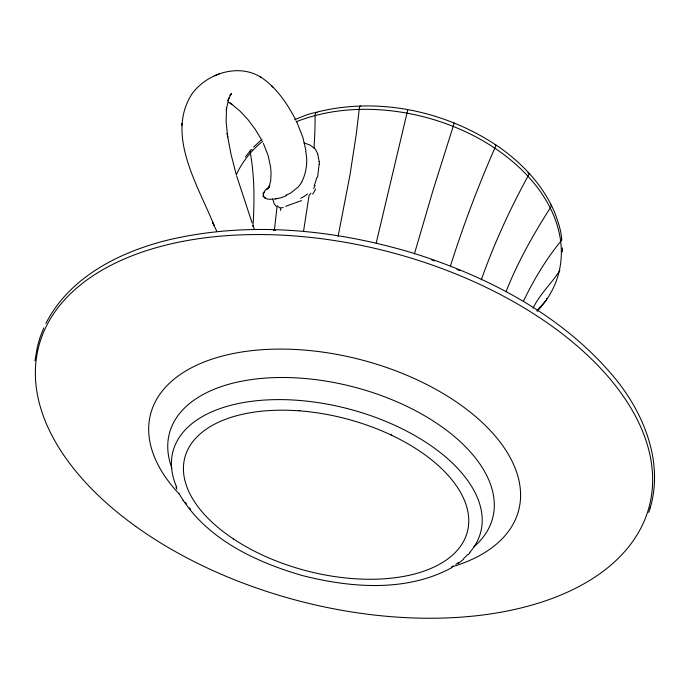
<?xml version="1.0" encoding="UTF-8"?>
<svg xmlns="http://www.w3.org/2000/svg" width="689" height="689" viewBox="0 0 689 689"><rect width="100%" height="100%" fill="white"/><g stroke="black" fill="none" stroke-linecap="round" stroke-linejoin="round"><path stroke-width="1.03" d="M296.192 121.789A168.357 116.863 14.7 0 1 315.054 115.58L315.596 112.428C378.39 96.21 447.669 111.273 500.541 148.118C523.967 164.938 544.482 187.081 555.308 214.124C558.305 222.495 561.423 231.332 561.681 240.22C546.213 258.754 533.889 279.674 523.33 301.334M216.647 230.987L212.531 222.263L214.176 225.656C198.553 186.331 165.127 134.648 192.248 93.523C207.527 73.008 238.962 63.069 261.458 77.556C276.857 87.977 287.511 103.979 295.917 120.265M181.784 125.295L181.827 123.469L181.793 124.855M319.136 164.275L317.569 177.306M252.932 226.698C254.542 202.17 254.629 177.357 250.391 153.07C249.892 151.658 250.296 149.573 252.148 149.625M274.403 230.221L276.969 207.225L274.17 203.823L272.629 198.725M34.993 360.812L37.37 346.825M303.487 231.65L309.077 195.409L310.92 193.17M338.084 236.396L349.969 175.032L356.359 133.623L359.434 107.45L360.132 105.968L360.786 106.339M376.194 243.079L407.733 109.956M648.754 512.409C665.083 465.29 644.689 413.951 614.244 377.383C563.214 316.173 490.025 277.572 415.088 253.716C335.724 229.497 249.737 220.73 168.34 239.953C119.8 251.855 69.468 277.064 45.896 323.425M37.568 346.059L40.238 336.878L43.786 327.861M650.183 507.888L650.39 507.121M414.399 253.94L433.002 190.405L454.258 123.004L453.526 123.632M450.511 265.816C463.447 224.829 478.777 184.488 496.089 145.25L495.081 144.828M481.292 279.855C494.211 243.165 510.721 207.51 529.367 173.619L527.903 172.81M506.027 291.714C517.913 261.441 534.276 232.779 551.665 205.761L550.744 204.805M315.071 185.574L313.702 188.588M301.713 182.129C306.329 172.818 308.026 161.553 305.64 151.382M231.134 93.747L227.921 100.628L228.912 97.855L226.311 109.672L226.543 107.562L226.13 121.764L227.723 137.232L227.172 133.382L227.43 135.251M533.053 308.19C539.642 294.22 552.044 282.99 559.873 270.433M230.178 95.383L231.607 93.566L229.954 95.271M245.473 156.851L250.744 150.142M537.041 310.558L546.282 300.232L546.816 298.32M468.529 554.361L469.976 552.716M253.621 147.05L261.923 139.333M263.327 143.286L268.159 155.628L270.596 166.971L271.07 173.439L270.665 180.819L269.003 187.107L269.726 185.47L267.806 188.881L269.253 187.21C260.735 191.645 261.493 200.611 272.207 199.147M268.279 188.063L266.428 189.656M463.731 559.08L458.28 563.447M452.208 567.435C406.656 592.385 351.166 587.924 302.488 575.582C254.844 561.862 204.891 538.178 179.097 493.677M285.754 206.312L294.298 203.195M301.524 200.568L295.064 202.954M294.737 119.541C301.98 116.958 309.576 112.936 317.138 112.471M286.719 195.538L281.103 197.752L273.783 199.087M214.331 75.859L216.665 74.912M216.897 74.808L219.214 73.878M283.162 207.432L280.32 208.199M275.419 198.906L277.753 198.475M298.776 410.532L299.965 410.549M304.09 143.036L309.516 144.776L314.012 147.937L314.399 141.503A359.262 185.892 69.3 0 0 315.08 115.597M390.542 434.371L391.791 435.052M228.507 102.127L232.141 104.47L230.083 103.066L230.936 103.643M261.458 77.556L260.158 76.729M231.323 103.91L239.858 110.946L247.627 119.231L255.085 129.093L261.699 140.074M271.302 85.479L273.128 87.305M182.955 500.283L183.257 500.739M561.466 238.256L561.819 238.885M296.795 122.074L302.859 137.283L306.002 150.882M175.979 487.037L176.935 489.25M317.724 153.647L319.145 161.657M254.534 229.618L253.009 225.441M252.096 222.926L236.68 176.031M236.043 173.826L230.996 154.164L227.456 135.38M562.396 247.928L562.413 251.924M179.149 493.97A190.224 105.744 14.7 0 1 227.017 354.895A190.224 105.744 14.7 0 1 482.266 422.521A190.224 105.744 14.7 0 1 453.035 566.53M171.845 468.055A167.082 91.654 14.7 0 1 354.31 387.123A167.082 91.654 14.7 0 1 473.627 547.066M176.728 487.252A159.064 85.772 14.7 0 1 337.86 406.303A159.064 85.772 14.7 0 1 469.803 552.328M467.909 554.387A159.064 85.772 14.7 0 1 463.766 558.323M458.349 562.586A159.064 85.772 14.7 0 1 455.851 564.308M453.241 565.962A159.064 85.772 14.7 0 1 451.441 567.021M190.638 509.343A159.064 85.772 14.7 0 1 189.389 507.81M186.435 503.935A159.064 85.772 14.7 0 1 185.324 502.376M273.507 230.402A314.055 180.242 14.7 0 1 275.66 230.471M431.59 259.865A314.055 180.242 14.7 0 1 434.561 260.907M456.962 269.408A314.055 180.242 14.7 0 1 459.83 270.579M236.172 175.101A168.323 116.82 14.7 0 1 262.742 141.202M537.024 311.333A168.288 116.768 14.6 0 0 545.791 300.748A168.305 116.794 14.6 0 0 558.779 272.99M558.762 272.87A168.34 116.837 14.6 0 0 550.545 208.603A168.357 116.854 14.6 0 0 528.282 176.608A168.366 116.872 14.6 0 0 495.072 148.35A168.374 116.88 14.6 0 0 453.371 126.483A168.374 116.889 14.6 0 0 406.691 113.099A168.374 116.88 14.7 0 0 359.184 109.413A168.366 116.872 14.7 0 0 315.054 115.58M285.944 195.03A22.1 13.487 -51 0 0 290.646 193.049L298.087 187.089A18.767 11.618 -51.4 0 0 301.704 182.129M314.124 147.834A29.403 21.032 -40.5 0 1 317.517 153.759M307.501 193.902A21.807 17.613 -32.1 0 1 300.697 198.268M315.528 189.053A25.639 20.799 -45.1 0 1 312.651 194.169M316.707 177.521A42.201 25.82 -51.8 0 1 314.218 185.574M319.283 161.605A57.928 41.021 -43.3 0 1 319.291 164.223M280.32 207.966A21.032 9.095 85.4 0 1 277.228 205.701M280.561 210.472A28.955 7.054 -42.6 0 1 280.828 209.198M263.413 193.273L263.043 194.1L264.094 192.188L263.413 193.273M265.584 198.131L264.473 197.562L265.584 198.131M263.56 196.796L263.034 195.943L263.56 196.796M233.442 538.944A146.042 78.555 14.7 0 0 466.401 534.94A146.042 78.555 14.7 0 0 278.502 410.213A146.042 78.555 14.7 0 0 233.442 538.944M135.759 526.413A315.553 180.242 14.7 0 0 645.481 517.99A315.553 180.242 14.7 0 0 250.917 234.596A315.553 180.242 14.7 0 0 135.759 526.413"/></g></svg>
